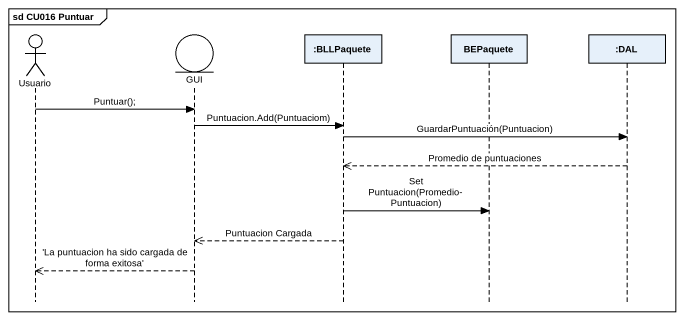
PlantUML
@startuml
mainframe sd CU016 Puntuar
hide footbox
actor Usuario
entity GUI
participant ":BLLPaquete" as BLLPaquete
participant BEPaquete
participant ":DAL" as DAL

Usuario -> GUI : Puntuar();
GUI -> BLLPaquete : Puntuacion.Add(Puntuaciom)
BLLPaquete -> DAL : GuardarPuntuación(Puntuacion)
DAL -->> BLLPaquete : Promedio de puntuaciones
BLLPaquete -> BEPaquete : Set Puntuacion(Promedio-Puntuacion)
BLLPaquete -->> GUI : Puntuacion Cargada
GUI -->> Usuario : 'La puntuacion ha sido cargada de forma exitosa'
@enduml
